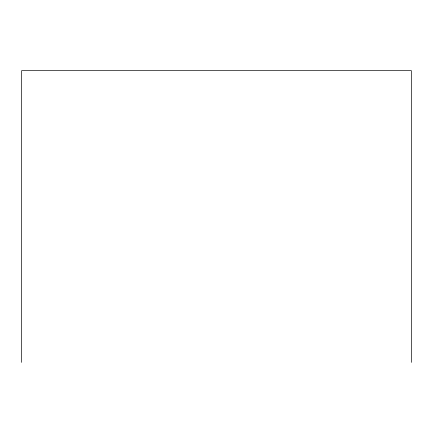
<?xml version="1.0" encoding="UTF-8"?>
<svg xmlns="http://www.w3.org/2000/svg" width="433" height="433" viewBox="0 0 433 433"><rect width="100%" height="100%" fill="white"/><g stroke="black" fill="none" stroke-linecap="round" stroke-linejoin="round"><path stroke-width="0.65" d="M411.35 362.372L411.35 70.628L21.65 70.628L21.65 362.372"/></g></svg>
